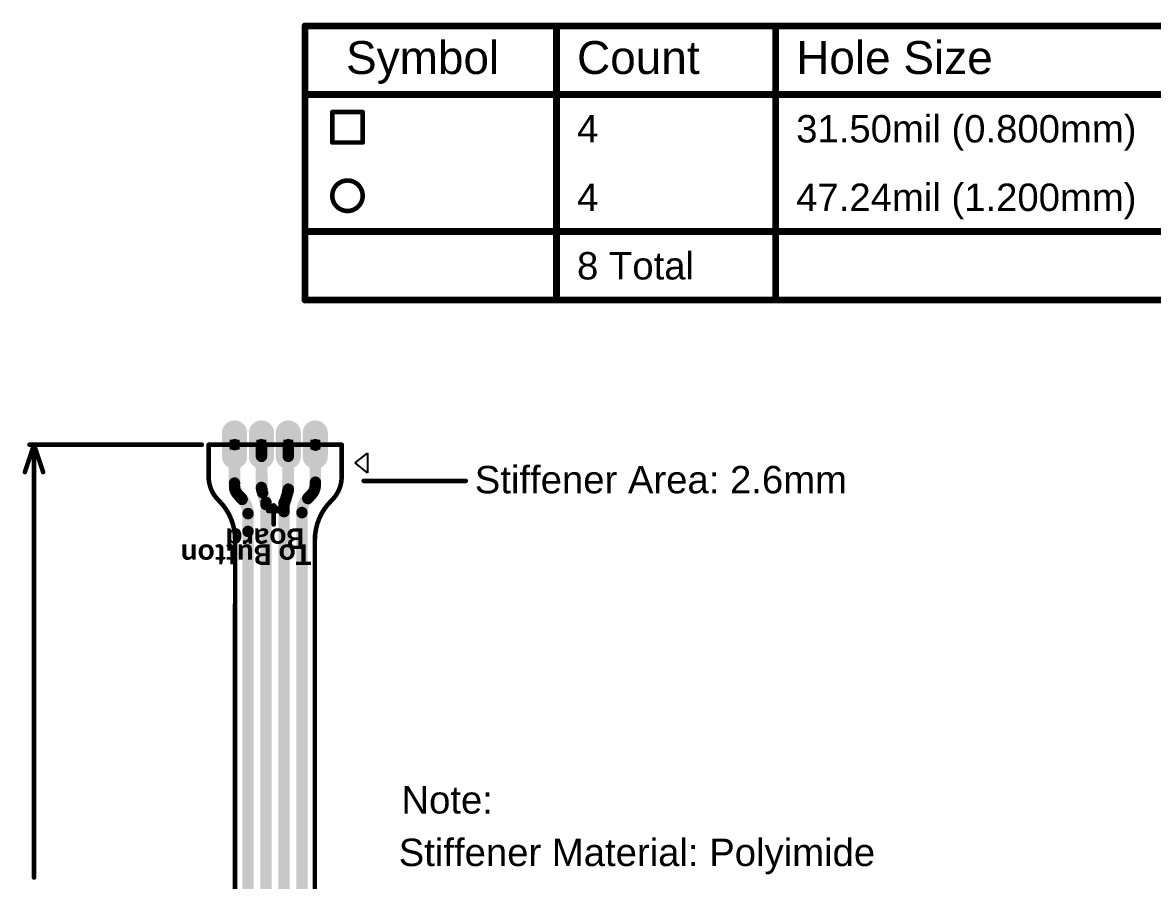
# Model space of a CAD drawing. Header units: inches. Extents: x -10 to 224, y -2 to 82.
# Drawn here: x -9.5 to 53.3, y 33.8 to 81.5 of the extents above; entities that cross this region are included whole.
import ezdxf

# ---------------------------------------------------------------- set-up
doc = ezdxf.new("R2010")
doc.units = ezdxf.units.IN
for name, color, linetype in [('Board Outline', 216, 'Continuous'), ('Bottom Layer', 5, 'Continuous'), ('Bottom Solder', 6, 'Continuous'), ('Dimension', 6, 'Continuous'), ('Drill Drawing', 1, 'Continuous'), ('Fabrication info', 76, 'Continuous'), ('Multi-Layer', 9, 'Continuous'), ('Pad Holes', 156, 'Continuous'), ('Top Layer', 1, 'Continuous'), ('Top Overlay', 2, 'Continuous'), ('Top Solder', 216, 'Continuous')]:
    doc.layers.add(name, color=color, linetype=linetype)
doc.styles.add('Arial', font='', dxfattribs={"height": 0.2})
doc.styles.add('Calibri_Bold', font='', dxfattribs={"height": 0.2})
doc.styles.get('Arial').set_extended_font_data('Arial')
doc.styles.get('Calibri_Bold').set_extended_font_data('Calibri', bold=True)

# ---------------------------------------------------------------- blocks, each defined once
blk = doc.blocks.new('0_5___T____P___1')
at = {"layer": 'Bottom Layer'}
h = blk.add_hatch(color=5, dxfattribs=at)
edge = h.paths.add_edge_path()
edge.add_arc((0, -0.65000124), 0.5999987999999999, 180, 360)
edge.add_line((0.5999987999999999, -0.65000124), (0.5999987999999999, 0.65000124))
edge.add_arc((0, 0.65000124), 0.5999987999999999, 0, 180)
edge.add_line((-0.5999987999999999, 0.6500012400000001), (-0.5999987999999999, -0.6500012399999999))
at = {"layer": 'Bottom Solder'}
h = blk.add_hatch(color=6, dxfattribs=at)
edge = h.paths.add_edge_path()
edge.add_arc((0, -0.65000124), 0.7015988, 180, 360)
edge.add_line((0.7015988, -0.65000124), (0.7015988, 0.65000124))
edge.add_arc((0, 0.65000124), 0.7015988, 0, 180)
edge.add_line((-0.7015988, 0.6500012400000001), (-0.7015988, -0.6500012399999999))
at = {"layer": 'Multi-Layer'}
h = blk.add_hatch(color=9, dxfattribs=at)
edge = h.paths.add_edge_path()
edge.add_arc((0, -0.65000124), 0.5999987999999999, 180, 360)
edge.add_line((0.5999987999999999, -0.65000124), (0.5999987999999999, 0.65000124))
edge.add_arc((0, 0.65000124), 0.5999987999999999, 0, 180)
edge.add_line((-0.5999987999999999, 0.6500012400000001), (-0.5999987999999999, -0.6500012399999999))
at = {"layer": 'Pad Holes'}
h = blk.add_hatch(color=7, dxfattribs=at)
edge = h.paths.add_edge_path()
edge.add_arc((0, 0), 0.3999992, 0, 360)
at = {"layer": 'Top Layer'}
h = blk.add_hatch(color=1, dxfattribs=at)
edge = h.paths.add_edge_path()
edge.add_arc((0, -0.65000124), 0.5999987999999999, 180, 360)
edge.add_line((0.5999987999999999, -0.65000124), (0.5999987999999999, 0.65000124))
edge.add_arc((0, 0.65000124), 0.5999987999999999, 0, 180)
edge.add_line((-0.5999987999999999, 0.6500012400000001), (-0.5999987999999999, -0.6500012399999999))
at = {"layer": 'Top Solder'}
h = blk.add_hatch(color=216, dxfattribs=at)
edge = h.paths.add_edge_path()
edge.add_arc((0, -0.65000124), 0.7015988, 180, 360)
edge.add_line((0.7015988, -0.65000124), (0.7015988, 0.65000124))
edge.add_arc((0, 0.65000124), 0.7015988, 0, 180)
edge.add_line((-0.7015988, 0.6500012400000001), (-0.7015988, -0.6500012399999999))
blk = doc.blocks.new('0_5___T____P___2')
at = {"layer": 'Bottom Layer'}
h = blk.add_hatch(color=5, dxfattribs=at)
edge = h.paths.add_edge_path()
edge.add_arc((0, -0.65000124), 0.5999987999999999, 180, 360)
edge.add_line((0.5999987999999999, -0.65000124), (0.5999987999999999, 0.65000124))
edge.add_arc((0, 0.65000124), 0.5999987999999999, 0, 180)
edge.add_line((-0.5999987999999999, 0.6500012400000001), (-0.5999987999999999, -0.6500012399999999))
at = {"layer": 'Bottom Solder'}
h = blk.add_hatch(color=6, dxfattribs=at)
edge = h.paths.add_edge_path()
edge.add_arc((0, -0.65000124), 0.7015988, 180, 360)
edge.add_line((0.7015988, -0.65000124), (0.7015988, 0.65000124))
edge.add_arc((0, 0.65000124), 0.7015988, 0, 180)
edge.add_line((-0.7015988, 0.6500012400000001), (-0.7015988, -0.6500012399999999))
at = {"layer": 'Multi-Layer'}
h = blk.add_hatch(color=9, dxfattribs=at)
edge = h.paths.add_edge_path()
edge.add_arc((0, -0.65000124), 0.5999987999999999, 180, 360)
edge.add_line((0.5999987999999999, -0.65000124), (0.5999987999999999, 0.65000124))
edge.add_arc((0, 0.65000124), 0.5999987999999999, 0, 180)
edge.add_line((-0.5999987999999999, 0.6500012400000001), (-0.5999987999999999, -0.6500012399999999))
at = {"layer": 'Pad Holes'}
h = blk.add_hatch(color=7, dxfattribs=at)
edge = h.paths.add_edge_path()
edge.add_arc((0, 0), 0.3999992, 0, 360)
at = {"layer": 'Top Layer'}
h = blk.add_hatch(color=1, dxfattribs=at)
edge = h.paths.add_edge_path()
edge.add_arc((0, -0.65000124), 0.5999987999999999, 180, 360)
edge.add_line((0.5999987999999999, -0.65000124), (0.5999987999999999, 0.65000124))
edge.add_arc((0, 0.65000124), 0.5999987999999999, 0, 180)
edge.add_line((-0.5999987999999999, 0.6500012400000001), (-0.5999987999999999, -0.6500012399999999))
at = {"layer": 'Top Solder'}
h = blk.add_hatch(color=216, dxfattribs=at)
edge = h.paths.add_edge_path()
edge.add_arc((0, -0.65000124), 0.7015988, 180, 360)
edge.add_line((0.7015988, -0.65000124), (0.7015988, 0.65000124))
edge.add_arc((0, 0.65000124), 0.7015988, 0, 180)
edge.add_line((-0.7015988, 0.6500012400000001), (-0.7015988, -0.6500012399999999))
blk = doc.blocks.new('0_5___T____P___3')
at = {"layer": 'Bottom Layer'}
h = blk.add_hatch(color=5, dxfattribs=at)
edge = h.paths.add_edge_path()
edge.add_arc((0, -0.65000124), 0.5999987999999999, 180, 360)
edge.add_line((0.5999987999999999, -0.65000124), (0.5999987999999999, 0.65000124))
edge.add_arc((0, 0.65000124), 0.5999987999999999, 0, 180)
edge.add_line((-0.5999987999999999, 0.6500012400000001), (-0.5999987999999999, -0.6500012399999999))
at = {"layer": 'Bottom Solder'}
h = blk.add_hatch(color=6, dxfattribs=at)
edge = h.paths.add_edge_path()
edge.add_arc((0, -0.65000124), 0.7015988, 180, 360)
edge.add_line((0.7015988, -0.65000124), (0.7015988, 0.65000124))
edge.add_arc((0, 0.65000124), 0.7015988, 0, 180)
edge.add_line((-0.7015988, 0.6500012400000001), (-0.7015988, -0.6500012399999999))
at = {"layer": 'Multi-Layer'}
h = blk.add_hatch(color=9, dxfattribs=at)
edge = h.paths.add_edge_path()
edge.add_arc((0, -0.65000124), 0.5999987999999999, 180, 360)
edge.add_line((0.5999987999999999, -0.65000124), (0.5999987999999999, 0.65000124))
edge.add_arc((0, 0.65000124), 0.5999987999999999, 0, 180)
edge.add_line((-0.5999987999999999, 0.6500012400000001), (-0.5999987999999999, -0.6500012399999999))
at = {"layer": 'Pad Holes'}
h = blk.add_hatch(color=7, dxfattribs=at)
edge = h.paths.add_edge_path()
edge.add_arc((0, 0), 0.3999992, 0, 360)
at = {"layer": 'Top Layer'}
h = blk.add_hatch(color=1, dxfattribs=at)
edge = h.paths.add_edge_path()
edge.add_arc((0, -0.65000124), 0.5999987999999999, 180, 360)
edge.add_line((0.5999987999999999, -0.65000124), (0.5999987999999999, 0.65000124))
edge.add_arc((0, 0.65000124), 0.5999987999999999, 0, 180)
edge.add_line((-0.5999987999999999, 0.6500012400000001), (-0.5999987999999999, -0.6500012399999999))
at = {"layer": 'Top Solder'}
h = blk.add_hatch(color=216, dxfattribs=at)
edge = h.paths.add_edge_path()
edge.add_arc((0, -0.65000124), 0.7015988, 180, 360)
edge.add_line((0.7015988, -0.65000124), (0.7015988, 0.65000124))
edge.add_arc((0, 0.65000124), 0.7015988, 0, 180)
edge.add_line((-0.7015988, 0.6500012400000001), (-0.7015988, -0.6500012399999999))
blk = doc.blocks.new('0_5___T____P___4')
at = {"layer": 'Bottom Layer'}
h = blk.add_hatch(color=5, dxfattribs=at)
edge = h.paths.add_edge_path()
edge.add_arc((0, -0.65000124), 0.5999987999999999, 180, 360)
edge.add_line((0.5999987999999999, -0.65000124), (0.5999987999999999, 0.65000124))
edge.add_arc((0, 0.65000124), 0.5999987999999999, 0, 180)
edge.add_line((-0.5999987999999999, 0.6500012400000001), (-0.5999987999999999, -0.6500012399999999))
at = {"layer": 'Bottom Solder'}
h = blk.add_hatch(color=6, dxfattribs=at)
edge = h.paths.add_edge_path()
edge.add_arc((0, -0.65000124), 0.7015988, 180, 360)
edge.add_line((0.7015988, -0.65000124), (0.7015988, 0.65000124))
edge.add_arc((0, 0.65000124), 0.7015988, 0, 180)
edge.add_line((-0.7015988, 0.6500012400000001), (-0.7015988, -0.6500012399999999))
at = {"layer": 'Multi-Layer'}
h = blk.add_hatch(color=9, dxfattribs=at)
edge = h.paths.add_edge_path()
edge.add_arc((0, -0.65000124), 0.5999987999999999, 180, 360)
edge.add_line((0.5999987999999999, -0.65000124), (0.5999987999999999, 0.65000124))
edge.add_arc((0, 0.65000124), 0.5999987999999999, 0, 180)
edge.add_line((-0.5999987999999999, 0.6500012400000001), (-0.5999987999999999, -0.6500012399999999))
at = {"layer": 'Pad Holes'}
h = blk.add_hatch(color=7, dxfattribs=at)
edge = h.paths.add_edge_path()
edge.add_arc((0, 0), 0.3999992, 0, 360)
at = {"layer": 'Top Layer'}
h = blk.add_hatch(color=1, dxfattribs=at)
edge = h.paths.add_edge_path()
edge.add_arc((0, -0.65000124), 0.5999987999999999, 180, 360)
edge.add_line((0.5999987999999999, -0.65000124), (0.5999987999999999, 0.65000124))
edge.add_arc((0, 0.65000124), 0.5999987999999999, 0, 180)
edge.add_line((-0.5999987999999999, 0.6500012400000001), (-0.5999987999999999, -0.6500012399999999))
at = {"layer": 'Top Solder'}
h = blk.add_hatch(color=216, dxfattribs=at)
edge = h.paths.add_edge_path()
edge.add_arc((0, -0.65000124), 0.7015988, 180, 360)
edge.add_line((0.7015988, -0.65000124), (0.7015988, 0.65000124))
edge.add_arc((0, 0.65000124), 0.7015988, 0, 180)
edge.add_line((-0.7015988, 0.6500012400000001), (-0.7015988, -0.6500012399999999))

msp = doc.modelspace()

# ---------------------------------------------------------------- linework, layer by layer
at = {"layer": 'Board Outline'}
for points in [[(0.81378298, 56.26717473999999, 0.254, 0.254, 0), (0.81378298, 58.04517474, 0.254, 0.254, 0)], [(0.81378298, 58.04517474, 0.254, 0.254, 0), (8.21378596, 58.04517474, 0.254, 0.254, 0)], [(8.21378596, 56.26717473999999, 0.254, 0.254, 0), (8.21378596, 58.04517474, 0.254, 0.254, 0)], [(1.35259826, 54.96635946, 0.254, 0.254, -0.198912367379658), (0.81378298, 56.26717473999999, 0.254, 0.254, 0)], [(8.21378596, 56.26717473999999, 0.254, 0.254, -0.198912367379658), (7.674970679999999, 54.96635946, 0.254, 0.254, 0)], [(1.35259826, 54.96635946, 0.254, 0.254, 0), (1.38908028, 54.92987744, 0.254, 0.254, 0)], [(1.38908028, 54.92987744, 0.254, 0.254, -0.198912367379658), (2.2871049, 52.76185281999999, 0.254, 0.254, 0)], [(6.72162994, 52.74301872, 0.254, 0.254, -0.198912367379658), (7.619654559999999, 54.91104333999999, 0.254, 0.254, 0)], [(7.619654559999999, 54.91104333999999, 0.254, 0.254, 0), (7.674970679999999, 54.96635946, 0.254, 0.254, 0)], [(2.2871049, 51.87510834, 0.254, 0.254, 0), (2.2871049, 52.76185281999999, 0.254, 0.254, 0)], [(6.72162994, 52.01195846, 0.254, 0.254, 0), (6.72162994, 52.74301872, 0.254, 0.254, 0)], [(6.72162232, 6.1700664, 0.254, 0.254, 0), (6.72163248, 52.0431776, 0.254, 0.254, 0)], [(2.27333048, 6.1700664, 0.254, 0.254, 0), (2.28741224, 51.87510834, 0.254, 0.254, 0)], [(6.721619779999999, 52.01195084, 0.254, 0.254, -1.496605762665489), (6.72164264, 52.01189496, 0.254, 0.254, 0)]]:
    msp.add_lwpolyline(points, format="xyseb", dxfattribs=at)
for points in [[(0.7502829799999999, 58.04517474, 0.127, 0.127, 1), (0.8772829799999999, 58.04517474, 0.127, 0.127, 1)], [(0.7502829799999999, 58.04517474, 0.127, 0.127, 1), (0.8772829799999999, 58.04517474, 0.127, 0.127, 1)], [(8.15028596, 58.04517474, 0.127, 0.127, 1), (8.277285959999999, 58.04517474, 0.127, 0.127, 1)], [(8.15028596, 58.04517474, 0.127, 0.127, 1), (8.277285959999999, 58.04517474, 0.127, 0.127, 1)], [(0.7502829799999999, 56.26717473999999, 0.127, 0.127, 1), (0.8772829799999999, 56.26717473999999, 0.127, 0.127, 1)], [(0.7502829799999999, 56.26717473999999, 0.127, 0.127, 1), (0.8772829799999999, 56.26717473999999, 0.127, 0.127, 1)], [(8.15028596, 56.26717473999999, 0.127, 0.127, 1), (8.277285959999999, 56.26717473999999, 0.127, 0.127, 1)], [(8.15028596, 56.26717473999999, 0.127, 0.127, 1), (8.277285959999999, 56.26717473999999, 0.127, 0.127, 1)], [(1.28909826, 54.96635946, 0.127, 0.127, 1), (1.41609826, 54.96635946, 0.127, 0.127, 1)], [(1.28909826, 54.96635946, 0.127, 0.127, 1), (1.41609826, 54.96635946, 0.127, 0.127, 1)], [(1.32558028, 54.92987744, 0.127, 0.127, 1), (1.45258028, 54.92987744, 0.127, 0.127, 1)], [(1.32558028, 54.92987744, 0.127, 0.127, 1), (1.45258028, 54.92987744, 0.127, 0.127, 1)], [(7.55615456, 54.91104333999999, 0.127, 0.127, 1), (7.683154559999999, 54.91104333999999, 0.127, 0.127, 1)], [(7.55615456, 54.91104333999999, 0.127, 0.127, 1), (7.683154559999999, 54.91104333999999, 0.127, 0.127, 1)], [(7.611470679999999, 54.96635946, 0.127, 0.127, 1), (7.73847068, 54.96635946, 0.127, 0.127, 1)], [(7.611470679999999, 54.96635946, 0.127, 0.127, 1), (7.73847068, 54.96635946, 0.127, 0.127, 1)], [(2.2236049, 52.76185281999999, 0.127, 0.127, 1), (2.3506049, 52.76185281999999, 0.127, 0.127, 1)], [(2.2236049, 52.76185281999999, 0.127, 0.127, 1), (2.3506049, 52.76185281999999, 0.127, 0.127, 1)], [(6.658129939999999, 52.74301872, 0.127, 0.127, 1), (6.78512994, 52.74301872, 0.127, 0.127, 1)], [(6.658129939999999, 52.74301872, 0.127, 0.127, 1), (6.78512994, 52.74301872, 0.127, 0.127, 1)], [(6.65813248, 52.0431776, 0.127, 0.127, 1), (6.78513248, 52.0431776, 0.127, 0.127, 1)], [(2.2236049, 51.87510834, 0.127, 0.127, 1), (2.3506049, 51.87510834, 0.127, 0.127, 1)], [(2.22391224, 51.87510834, 0.127, 0.127, 1), (2.35091224, 51.87510834, 0.127, 0.127, 1)], [(6.65811978, 52.01195084, 0.127, 0.127, 1), (6.78511978, 52.01195084, 0.127, 0.127, 1)], [(6.658129939999999, 52.01195846, 0.127, 0.127, 1), (6.78512994, 52.01195846, 0.127, 0.127, 1)], [(6.65814264, 52.01189496, 0.127, 0.127, 1), (6.78514264, 52.01189496, 0.127, 0.127, 1)]]:
    msp.add_lwpolyline(points, format="xyseb", close=True, dxfattribs=at)
at = {"layer": 'Bottom Layer'}
for points in [[(2.2542754, 55.73674908, 0.635, 0.635, 0), (2.2542754, 58.04518743999999, 0.635, 0.635, 0)], [(3.752596, 57.3951862, 0.635, 0.635, 0), (3.752596, 58.04518743999999, 0.635, 0.635, 0)], [(5.24568166, 57.3951862, 0.635, 0.635, 0), (5.24568166, 58.04518743999999, 0.635, 0.635, 0)], [(6.74400226, 55.79129558, 0.635, 0.635, 0), (6.74400226, 58.04518743999999, 0.635, 0.635, 0)], [(3.752596, 57.3951862, 0.635, 0.635, 0), (3.78686568, 55.54138497999999, 0.635, 0.635, 0)], [(5.20702286, 55.43900519999999, 0.635, 0.635, 0), (5.24568166, 57.3951862, 0.635, 0.635, 0)], [(2.44922802, 55.26609216, 0.635, 0.635, -0.198912367379658), (2.2542754, 55.73674908, 0.635, 0.635, 0)], [(6.74400226, 55.79129558, 0.635, 0.635, -0.198912367379658), (6.526456339999999, 55.26609216, 0.635, 0.635, 0)], [(2.44922802, 55.26609216, 0.635, 0.635, 0), (2.6519886, 55.06333157999999, 0.635, 0.635, 0)], [(2.6519886, 55.06333157999999, 0.635, 0.635, -0.1988738877552002), (3.00471332, 54.21160099999999, 0.635, 0.635, 0)], [(3.81155956, 55.37738988, 0.635, 0.635, -0.0655726831649171), (3.78686822, 55.54138497999999, 0.635, 0.635, 0)], [(3.81155956, 55.37738988, 0.635, 0.635, 0), (3.81196596, 55.37599288, 0.635, 0.635, 0)], [(3.81196596, 55.37599288, 0.635, 0.635, 0), (4.00472148, 54.71243565999999, 0.635, 0.635, 0)], [(5.00472964, 54.6939216, 0.635, 0.635, 0), (5.17946132, 55.26609216, 0.635, 0.635, 0)], [(5.20702286, 55.43900519999999, 0.635, 0.635, -0.06926527768731092), (5.17946132, 55.26609216, 0.635, 0.635, 0)], [(6.0047124, 54.27394276, 0.635, 0.635, -0.1988379738528014), (6.3371095, 55.07674532, 0.635, 0.635, 0)], [(6.3371095, 55.07674532, 0.635, 0.635, 0), (6.337338099999999, 55.07697392, 0.635, 0.635, 0)], [(6.3371095, 55.07674532, 0.635, 0.635, -7.112184722869829e-05), (6.337338099999999, 55.07697392, 0.635, 0.635, 0)], [(6.337338099999999, 55.07697392, 0.635, 0.635, 0), (6.526456339999999, 55.26609216, 0.635, 0.635, 0)], [(4.00471894, 54.71243565999999, 0.635, 0.635, 0), (4.00472148, 3.14058808, 0.635, 0.635, 0)], [(5.00472964, 54.32133661999999, 0.635, 0.635, 0), (5.00472964, 54.6939216, 0.635, 0.635, 0)], [(3.00471078, 54.21160099999999, 0.635, 0.635, 0), (3.00471332, 4.414502219999999, 0.635, 0.635, 0)], [(5.00471694, 54.32132645999999, 0.635, 0.635, 0), (5.004719479999999, 4.865458899999999, 0.635, 0.635, 0)], [(5.004719479999999, 54.32132645999999, 0.635, 0.635, 0), (5.00472964, 54.32133661999999, 0.635, 0.635, 0)], [(6.004709859999999, 54.27394276, 0.635, 0.635, 0), (6.0047124, 4.44539116, 0.635, 0.635, 0)]]:
    msp.add_lwpolyline(points, format="xyseb", dxfattribs=at)
for points in [[(2.0955254, 58.04518743999999, 0.3175, 0.3175, 1), (2.4130254, 58.04518743999999, 0.3175, 0.3175, 1)], [(3.593846, 58.04518743999999, 0.3175, 0.3175, 1), (3.911346, 58.04518743999999, 0.3175, 0.3175, 1)], [(5.086931659999999, 58.04518743999999, 0.3175, 0.3175, 1), (5.404431659999999, 58.04518743999999, 0.3175, 0.3175, 1)], [(6.585252259999999, 58.04518743999999, 0.3175, 0.3175, 1), (6.90275226, 58.04518743999999, 0.3175, 0.3175, 1)], [(3.593846, 57.3951862, 0.3175, 0.3175, 1), (3.911346, 57.3951862, 0.3175, 0.3175, 1)], [(3.593846, 57.3951862, 0.3175, 0.3175, 1), (3.911346, 57.3951862, 0.3175, 0.3175, 1)], [(5.086931659999999, 57.3951862, 0.3175, 0.3175, 1), (5.404431659999999, 57.3951862, 0.3175, 0.3175, 1)], [(5.086931659999999, 57.3951862, 0.3175, 0.3175, 1), (5.404431659999999, 57.3951862, 0.3175, 0.3175, 1)], [(2.0955254, 55.73674908, 0.3175, 0.3175, 1), (2.4130254, 55.73674908, 0.3175, 0.3175, 1)], [(2.0955254, 55.73674908, 0.3175, 0.3175, 1), (2.4130254, 55.73674908, 0.3175, 0.3175, 1)], [(6.585252259999999, 55.79129558, 0.3175, 0.3175, 1), (6.90275226, 55.79129558, 0.3175, 0.3175, 1)], [(6.585252259999999, 55.79129558, 0.3175, 0.3175, 1), (6.90275226, 55.79129558, 0.3175, 0.3175, 1)], [(2.29047802, 55.26609216, 0.3175, 0.3175, 1), (2.60797802, 55.26609216, 0.3175, 0.3175, 1)], [(2.29047802, 55.26609216, 0.3175, 0.3175, 1), (2.60797802, 55.26609216, 0.3175, 0.3175, 1)], [(2.4932386, 55.06333157999999, 0.3175, 0.3175, 1), (2.8107386, 55.06333157999999, 0.3175, 0.3175, 1)], [(2.4932386, 55.06333157999999, 0.3175, 0.3175, 1), (2.8107386, 55.06333157999999, 0.3175, 0.3175, 1)], [(3.62811568, 55.54138497999999, 0.3175, 0.3175, 1), (3.94561568, 55.54138497999999, 0.3175, 0.3175, 1)], [(3.62811822, 55.54138497999999, 0.3175, 0.3175, 1), (3.94561822, 55.54138497999999, 0.3175, 0.3175, 1)], [(3.65280956, 55.37738988, 0.3175, 0.3175, 1), (3.97030956, 55.37738988, 0.3175, 0.3175, 1)], [(3.65280956, 55.37738988, 0.3175, 0.3175, 1), (3.97030956, 55.37738988, 0.3175, 0.3175, 1)], [(3.65321596, 55.37599288, 0.3175, 0.3175, 1), (3.97071596, 55.37599288, 0.3175, 0.3175, 1)], [(3.65321596, 55.37599288, 0.3175, 0.3175, 1), (3.97071596, 55.37599288, 0.3175, 0.3175, 1)], [(5.02071132, 55.26609216, 0.3175, 0.3175, 1), (5.33821132, 55.26609216, 0.3175, 0.3175, 1)], [(5.02071132, 55.26609216, 0.3175, 0.3175, 1), (5.33821132, 55.26609216, 0.3175, 0.3175, 1)], [(5.04827286, 55.43900519999999, 0.3175, 0.3175, 1), (5.36577286, 55.43900519999999, 0.3175, 0.3175, 1)], [(5.04827286, 55.43900519999999, 0.3175, 0.3175, 1), (5.36577286, 55.43900519999999, 0.3175, 0.3175, 1)], [(6.1783595, 55.07674532, 0.3175, 0.3175, 1), (6.495859499999999, 55.07674532, 0.3175, 0.3175, 1)], [(6.1783595, 55.07674532, 0.3175, 0.3175, 1), (6.495859499999999, 55.07674532, 0.3175, 0.3175, 1)], [(6.1783595, 55.07674532, 0.3175, 0.3175, 1), (6.495859499999999, 55.07674532, 0.3175, 0.3175, 1)], [(6.1785881, 55.07697392, 0.3175, 0.3175, 1), (6.496088100000001, 55.07697392, 0.3175, 0.3175, 1)], [(6.1785881, 55.07697392, 0.3175, 0.3175, 1), (6.496088100000001, 55.07697392, 0.3175, 0.3175, 1)], [(6.1785881, 55.07697392, 0.3175, 0.3175, 1), (6.496088100000001, 55.07697392, 0.3175, 0.3175, 1)], [(6.36770634, 55.26609216, 0.3175, 0.3175, 1), (6.68520634, 55.26609216, 0.3175, 0.3175, 1)], [(6.36770634, 55.26609216, 0.3175, 0.3175, 1), (6.68520634, 55.26609216, 0.3175, 0.3175, 1)], [(3.84596894, 54.71243565999999, 0.3175, 0.3175, 1), (4.16346894, 54.71243565999999, 0.3175, 0.3175, 1)], [(3.84597148, 54.71243565999999, 0.3175, 0.3175, 1), (4.16347148, 54.71243565999999, 0.3175, 0.3175, 1)], [(4.845979639999999, 54.6939216, 0.3175, 0.3175, 1), (5.16347964, 54.6939216, 0.3175, 0.3175, 1)], [(4.845979639999999, 54.6939216, 0.3175, 0.3175, 1), (5.16347964, 54.6939216, 0.3175, 0.3175, 1)], [(2.84596078, 54.21160099999999, 0.3175, 0.3175, 1), (3.16346078, 54.21160099999999, 0.3175, 0.3175, 1)], [(2.84596332, 54.21160099999999, 0.3175, 0.3175, 1), (3.16346332, 54.21160099999999, 0.3175, 0.3175, 1)], [(4.845966939999999, 54.32132645999999, 0.3175, 0.3175, 1), (5.163466939999999, 54.32132645999999, 0.3175, 0.3175, 1)], [(4.845969479999999, 54.32132645999999, 0.3175, 0.3175, 1), (5.16346948, 54.32132645999999, 0.3175, 0.3175, 1)], [(4.845979639999999, 54.32133661999999, 0.3175, 0.3175, 1), (5.16347964, 54.32133661999999, 0.3175, 0.3175, 1)], [(4.845979639999999, 54.32133661999999, 0.3175, 0.3175, 1), (5.16347964, 54.32133661999999, 0.3175, 0.3175, 1)], [(5.84595986, 54.27394276, 0.3175, 0.3175, 1), (6.16345986, 54.27394276, 0.3175, 0.3175, 1)], [(5.845962399999999, 54.27394276, 0.3175, 0.3175, 1), (6.1634624, 54.27394276, 0.3175, 0.3175, 1)]]:
    msp.add_lwpolyline(points, format="xyseb", close=True, dxfattribs=at)
at = {"layer": 'Dimension'}
for points in [[(-9.40799998, 56.52117474, 0.254, 0.254, 0), (-8.899999979999999, 58.04517474, 0.254, 0.254, 0)], [(-9.153999979999998, 58.04517474, 0.254, 0.254, 0), (0.43278298, 58.04517474, 0.254, 0.254, 0)], [(-8.899999979999999, 33.9739859, 0.254, 0.254, 0), (-8.899999979999999, 58.04517474, 0.254, 0.254, 0)], [(-8.899999979999999, 58.04517474, 0.254, 0.254, 0), (-8.39199998, 56.52117474, 0.254, 0.254, 0)]]:
    msp.add_lwpolyline(points, format="xyseb", dxfattribs=at)
for points in [[(-9.21749998, 58.04517474, 0.127, 0.127, 1), (-9.090499979999999, 58.04517474, 0.127, 0.127, 1)], [(-8.963499979999998, 58.04517474, 0.127, 0.127, 1), (-8.83649998, 58.04517474, 0.127, 0.127, 1)], [(-8.963499979999998, 58.04517474, 0.127, 0.127, 1), (-8.83649998, 58.04517474, 0.127, 0.127, 1)], [(-8.963499979999998, 58.04517474, 0.127, 0.127, 1), (-8.83649998, 58.04517474, 0.127, 0.127, 1)], [(0.36928298, 58.04517474, 0.127, 0.127, 1), (0.4962829799999999, 58.04517474, 0.127, 0.127, 1)], [(-9.471499979999999, 56.52117474, 0.127, 0.127, 1), (-9.344499979999998, 56.52117474, 0.127, 0.127, 1)], [(-8.455499979999999, 56.52117474, 0.127, 0.127, 1), (-8.32849998, 56.52117474, 0.127, 0.127, 1)], [(-8.963499979999998, 33.9739859, 0.127, 0.127, 1), (-8.83649998, 33.9739859, 0.127, 0.127, 1)]]:
    msp.add_lwpolyline(points, format="xyseb", close=True, dxfattribs=at)
at = {"layer": 'Drill Drawing'}
for points in [[(6.17162088, 81.3321589, 0.3809999999999999, 0.3809999999999999, 0), (223.78957274, 81.3321589, 0.3809999999999999, 0.3809999999999999, 0)], [(6.17162088, 66.09215889999999, 0.3809999999999999, 0.3809999999999999, 0), (6.17162088, 81.3321589, 0.3809999999999999, 0.3809999999999999, 0)], [(20.16386366, 66.09215889999999, 0.3809999999999999, 0.3809999999999999, 0), (20.16386366, 81.3321589, 0.3809999999999999, 0.3809999999999999, 0)], [(32.35282328, 66.09215889999999, 0.3809999999999999, 0.3809999999999999, 0), (32.35282328, 81.3321589, 0.3809999999999999, 0.3809999999999999, 0)], [(6.17162088, 77.5221589, 0.3809999999999999, 0.3809999999999999, 0), (223.78957274, 77.5221589, 0.3809999999999999, 0.3809999999999999, 0)], [(7.69033006, 76.54849054, 0.254, 0.254, 0), (9.3836617, 76.54849054, 0.254, 0.254, 0)], [(7.69033006, 74.85515889999999, 0.254, 0.254, 0), (7.69033006, 76.54849054, 0.254, 0.254, 0)], [(9.3836617, 74.85515889999999, 0.254, 0.254, 0), (9.3836617, 76.54849054, 0.254, 0.254, 0)], [(7.69033006, 74.85515889999999, 0.254, 0.254, 0), (9.3836617, 74.85515889999999, 0.254, 0.254, 0)], [(6.17162088, 69.9021589, 0.3809999999999999, 0.3809999999999999, 0), (223.78957274, 69.9021589, 0.3809999999999999, 0.3809999999999999, 0)], [(6.17162088, 66.09215889999999, 0.3809999999999999, 0.3809999999999999, 0), (223.78957274, 66.09215889999999, 0.3809999999999999, 0.3809999999999999, 0)], [(2.0002754, 58.29918744, 0.0508, 0.0508, 0), (2.5082754, 58.29918744, 0.0508, 0.0508, 0)], [(2.0002754, 57.79118743999999, 0.0508, 0.0508, 0), (2.0002754, 58.29918744, 0.0508, 0.0508, 0)], [(2.5082754, 57.79118743999999, 0.0508, 0.0508, 0), (2.5082754, 58.29918744, 0.0508, 0.0508, 0)], [(3.498596, 58.29918744, 0.0508, 0.0508, 0), (4.006595999999999, 58.29918744, 0.0508, 0.0508, 0)], [(3.498596, 57.79118743999999, 0.0508, 0.0508, 0), (3.498596, 58.29918744, 0.0508, 0.0508, 0)], [(4.006595999999999, 57.79118743999999, 0.0508, 0.0508, 0), (4.006595999999999, 58.29918744, 0.0508, 0.0508, 0)], [(4.991681659999999, 58.29918744, 0.0508, 0.0508, 0), (5.499681659999999, 58.29918744, 0.0508, 0.0508, 0)], [(4.991681659999999, 57.79118743999999, 0.0508, 0.0508, 0), (4.991681659999999, 58.29918744, 0.0508, 0.0508, 0)], [(5.499681659999999, 57.79118743999999, 0.0508, 0.0508, 0), (5.499681659999999, 58.29918744, 0.0508, 0.0508, 0)], [(6.49000226, 58.29918744, 0.0508, 0.0508, 0), (6.998002259999999, 58.29918744, 0.0508, 0.0508, 0)], [(6.49000226, 57.79118743999999, 0.0508, 0.0508, 0), (6.49000226, 58.29918744, 0.0508, 0.0508, 0)], [(6.998002259999999, 57.79118743999999, 0.0508, 0.0508, 0), (6.998002259999999, 58.29918744, 0.0508, 0.0508, 0)], [(2.0002754, 57.79118743999999, 0.0508, 0.0508, 0), (2.5082754, 57.79118743999999, 0.0508, 0.0508, 0)], [(3.498596, 57.79118743999999, 0.0508, 0.0508, 0), (4.006595999999999, 57.79118743999999, 0.0508, 0.0508, 0)], [(4.991681659999999, 57.79118743999999, 0.0508, 0.0508, 0), (5.499681659999999, 57.79118743999999, 0.0508, 0.0508, 0)], [(6.49000226, 57.79118743999999, 0.0508, 0.0508, 0), (6.998002259999999, 57.79118743999999, 0.0508, 0.0508, 0)]]:
    msp.add_lwpolyline(points, format="xyseb", dxfattribs=at)
for points in [[(6.07637088, 81.3321589, 0.1905, 0.1905, 1), (6.26687088, 81.3321589, 0.1905, 0.1905, 1)], [(6.07637088, 81.3321589, 0.1905, 0.1905, 1), (6.26687088, 81.3321589, 0.1905, 0.1905, 1)], [(20.06861366, 81.3321589, 0.1905, 0.1905, 1), (20.25911366, 81.3321589, 0.1905, 0.1905, 1)], [(32.25757328, 81.3321589, 0.1905, 0.1905, 1), (32.44807328, 81.3321589, 0.1905, 0.1905, 1)], [(6.07637088, 77.5221589, 0.1905, 0.1905, 1), (6.26687088, 77.5221589, 0.1905, 0.1905, 1)], [(7.62683006, 76.54849054, 0.127, 0.127, 1), (7.753830059999999, 76.54849054, 0.127, 0.127, 1)], [(7.62683006, 76.54849054, 0.127, 0.127, 1), (7.753830059999999, 76.54849054, 0.127, 0.127, 1)], [(9.3201617, 76.54849054, 0.127, 0.127, 1), (9.447161699999999, 76.54849054, 0.127, 0.127, 1)], [(9.3201617, 76.54849054, 0.127, 0.127, 1), (9.447161699999999, 76.54849054, 0.127, 0.127, 1)], [(7.62683006, 74.85515889999999, 0.127, 0.127, 1), (7.753830059999999, 74.85515889999999, 0.127, 0.127, 1)], [(7.62683006, 74.85515889999999, 0.127, 0.127, 1), (7.753830059999999, 74.85515889999999, 0.127, 0.127, 1)], [(9.3201617, 74.85515889999999, 0.127, 0.127, 1), (9.447161699999999, 74.85515889999999, 0.127, 0.127, 1)], [(9.3201617, 74.85515889999999, 0.127, 0.127, 1), (9.447161699999999, 74.85515889999999, 0.127, 0.127, 1)], [(9.3836617, 71.89182471999999, 0.254, 0.254, 1), (7.69033006, 71.89182471999999, 0.254, 0.254, 1)], [(7.62683006, 71.89182471999999, 0.127, 0.127, 1), (7.753830059999999, 71.89182471999999, 0.127, 0.127, 1)], [(9.3201617, 71.89182471999999, 0.127, 0.127, 1), (9.447161699999999, 71.89182471999999, 0.127, 0.127, 1)], [(6.07637088, 69.9021589, 0.1905, 0.1905, 1), (6.26687088, 69.9021589, 0.1905, 0.1905, 1)], [(6.07637088, 66.09215889999999, 0.1905, 0.1905, 1), (6.26687088, 66.09215889999999, 0.1905, 0.1905, 1)], [(6.07637088, 66.09215889999999, 0.1905, 0.1905, 1), (6.26687088, 66.09215889999999, 0.1905, 0.1905, 1)], [(20.06861366, 66.09215889999999, 0.1905, 0.1905, 1), (20.25911366, 66.09215889999999, 0.1905, 0.1905, 1)], [(32.25757328, 66.09215889999999, 0.1905, 0.1905, 1), (32.44807328, 66.09215889999999, 0.1905, 0.1905, 1)], [(1.9875754, 58.29918744, 0.0254, 0.0254, 1), (2.0129754, 58.29918744, 0.0254, 0.0254, 1)], [(1.9875754, 58.29918744, 0.0254, 0.0254, 1), (2.0129754, 58.29918744, 0.0254, 0.0254, 1)], [(2.4955754, 58.29918744, 0.0254, 0.0254, 1), (2.5209754, 58.29918744, 0.0254, 0.0254, 1)], [(2.4955754, 58.29918744, 0.0254, 0.0254, 1), (2.5209754, 58.29918744, 0.0254, 0.0254, 1)], [(3.485896, 58.29918744, 0.0254, 0.0254, 1), (3.511296, 58.29918744, 0.0254, 0.0254, 1)], [(3.485896, 58.29918744, 0.0254, 0.0254, 1), (3.511296, 58.29918744, 0.0254, 0.0254, 1)], [(3.993895999999999, 58.29918744, 0.0254, 0.0254, 1), (4.019296, 58.29918744, 0.0254, 0.0254, 1)], [(3.993895999999999, 58.29918744, 0.0254, 0.0254, 1), (4.019296, 58.29918744, 0.0254, 0.0254, 1)], [(4.97898166, 58.29918744, 0.0254, 0.0254, 1), (5.00438166, 58.29918744, 0.0254, 0.0254, 1)], [(4.97898166, 58.29918744, 0.0254, 0.0254, 1), (5.00438166, 58.29918744, 0.0254, 0.0254, 1)], [(5.48698166, 58.29918744, 0.0254, 0.0254, 1), (5.512381659999999, 58.29918744, 0.0254, 0.0254, 1)], [(5.48698166, 58.29918744, 0.0254, 0.0254, 1), (5.512381659999999, 58.29918744, 0.0254, 0.0254, 1)], [(6.47730226, 58.29918744, 0.0254, 0.0254, 1), (6.50270226, 58.29918744, 0.0254, 0.0254, 1)], [(6.47730226, 58.29918744, 0.0254, 0.0254, 1), (6.50270226, 58.29918744, 0.0254, 0.0254, 1)], [(6.985302259999999, 58.29918744, 0.0254, 0.0254, 1), (7.010702259999999, 58.29918744, 0.0254, 0.0254, 1)], [(6.985302259999999, 58.29918744, 0.0254, 0.0254, 1), (7.010702259999999, 58.29918744, 0.0254, 0.0254, 1)], [(1.9875754, 57.79118743999999, 0.0254, 0.0254, 1), (2.0129754, 57.79118743999999, 0.0254, 0.0254, 1)], [(1.9875754, 57.79118743999999, 0.0254, 0.0254, 1), (2.0129754, 57.79118743999999, 0.0254, 0.0254, 1)], [(2.4955754, 57.79118743999999, 0.0254, 0.0254, 1), (2.5209754, 57.79118743999999, 0.0254, 0.0254, 1)], [(2.4955754, 57.79118743999999, 0.0254, 0.0254, 1), (2.5209754, 57.79118743999999, 0.0254, 0.0254, 1)], [(3.485896, 57.79118743999999, 0.0254, 0.0254, 1), (3.511296, 57.79118743999999, 0.0254, 0.0254, 1)], [(3.485896, 57.79118743999999, 0.0254, 0.0254, 1), (3.511296, 57.79118743999999, 0.0254, 0.0254, 1)], [(3.993895999999999, 57.79118743999999, 0.0254, 0.0254, 1), (4.019296, 57.79118743999999, 0.0254, 0.0254, 1)], [(3.993895999999999, 57.79118743999999, 0.0254, 0.0254, 1), (4.019296, 57.79118743999999, 0.0254, 0.0254, 1)], [(4.97898166, 57.79118743999999, 0.0254, 0.0254, 1), (5.00438166, 57.79118743999999, 0.0254, 0.0254, 1)], [(4.97898166, 57.79118743999999, 0.0254, 0.0254, 1), (5.00438166, 57.79118743999999, 0.0254, 0.0254, 1)], [(5.48698166, 57.79118743999999, 0.0254, 0.0254, 1), (5.512381659999999, 57.79118743999999, 0.0254, 0.0254, 1)], [(5.48698166, 57.79118743999999, 0.0254, 0.0254, 1), (5.512381659999999, 57.79118743999999, 0.0254, 0.0254, 1)], [(6.47730226, 57.79118743999999, 0.0254, 0.0254, 1), (6.50270226, 57.79118743999999, 0.0254, 0.0254, 1)], [(6.47730226, 57.79118743999999, 0.0254, 0.0254, 1), (6.50270226, 57.79118743999999, 0.0254, 0.0254, 1)], [(6.985302259999999, 57.79118743999999, 0.0254, 0.0254, 1), (7.010702259999999, 57.79118743999999, 0.0254, 0.0254, 1)], [(6.985302259999999, 57.79118743999999, 0.0254, 0.0254, 1), (7.010702259999999, 57.79118743999999, 0.0254, 0.0254, 1)]]:
    msp.add_lwpolyline(points, format="xyseb", close=True, dxfattribs=at)
at = {"layer": 'Fabrication info'}
for p, q in [((8.957513200000001, 57.04465096), (9.64331066, 57.57804841999999)), ((9.64331066, 57.57804841999999), (9.6433132, 56.63824842)), ((9.6433132, 56.48584842), (8.957513200000001, 57.04465096)), ((9.6433132, 56.63824842), (9.6433132, 56.48584842))]:
    msp.add_line(p, q, dxfattribs=at)
msp.add_lwpolyline([(9.440113199999999, 56.03194787999999, 0.254, 0.254, 0), (15.1170132, 56.03194787999999, 0.254, 0.254, 0)], format="xyseb", dxfattribs=at)
for points in [[(9.3766132, 56.03194787999999, 0.127, 0.127, 1), (9.503613199999998, 56.03194787999999, 0.127, 0.127, 1)], [(15.0535132, 56.03194787999999, 0.127, 0.127, 1), (15.1805132, 56.03194787999999, 0.127, 0.127, 1)]]:
    msp.add_lwpolyline(points, format="xyseb", close=True, dxfattribs=at)
at = {"layer": 'Top Layer'}
for points in [[(2.2542754, 55.91250946, 0.635, 0.635, 0), (2.2542754, 58.04518743999999, 0.635, 0.635, 0)], [(3.752596, 55.66757472, 0.635, 0.635, 0), (3.752596, 58.04518743999999, 0.635, 0.635, 0)], [(5.24568166, 57.3951862, 0.635, 0.635, 0), (5.24568166, 58.04518743999999, 0.635, 0.635, 0)], [(6.74400226, 58.04518743999999, 0.635, 0.635, -0.198912367379658), (6.75516048, 58.0182482, 0.635, 0.635, 0)], [(6.75516048, 55.96069833999999, 0.635, 0.635, 0), (6.75516048, 58.0182482, 0.635, 0.635, 0)], [(5.24567404, 55.57378521999999, 0.635, 0.635, 0), (5.24568166, 57.3951862, 0.635, 0.635, 0)], [(2.59671566, 55.08578517999999, 0.635, 0.635, -0.198912367379658), (2.2542754, 55.91250946, 0.635, 0.635, 0)], [(3.78783596, 55.45897468, 0.635, 0.635, -0.08387456488084205), (3.752596, 55.66757472, 0.635, 0.635, 0)], [(6.75516048, 55.96069833999999, 0.635, 0.635, -0.198912367379658), (6.41272022, 55.13397406, 0.635, 0.635, 0)], [(2.59671566, 55.08578517999999, 0.635, 0.635, 0), (2.67853922, 55.00396162000001, 0.635, 0.635, 0)], [(2.67853922, 55.00396162000001, 0.635, 0.635, -0.198912367379658), (3.00472348, 54.21648287999999, 0.635, 0.635, 0)], [(3.78783596, 55.45897468, 0.635, 0.635, 0), (3.788156, 55.45806028, 0.635, 0.635, 0)], [(3.788156, 55.45806028, 0.635, 0.635, 0), (4.00471386, 54.8384984, 0.635, 0.635, 0)], [(5.00470678, 54.81439888, 0.635, 0.635, 0), (5.20547346, 55.351426, 0.635, 0.635, 0)], [(5.20547346, 55.351426, 0.635, 0.635, 0), (5.20601956, 55.35289666, 0.635, 0.635, 0)], [(5.24567658, 55.57378521999999, 0.635, 0.635, -0.08905402425951851), (5.20601956, 55.35289666, 0.635, 0.635, 0)], [(6.0047124, 54.26467176, 0.635, 0.635, -0.198912367379658), (6.33089666, 55.0521505, 0.635, 0.635, 0)], [(4.004706239999999, 54.8384984, 0.635, 0.635, 0), (4.00472148, 3.14058808, 0.635, 0.635, 0)], [(5.004699159999999, 54.81439888, 0.635, 0.635, 0), (5.004714399999999, 3.33496666, 0.635, 0.635, 0)], [(3.00472348, 53.22378738, 0.635, 0.635, 0), (3.00472348, 54.21648287999999, 0.635, 0.635, 0)], [(6.004709859999999, 54.26467176, 0.635, 0.635, 0), (6.0047124, 4.44539116, 0.635, 0.635, 0)], [(3.00471332, 4.865458899999999, 0.635, 0.635, 0), (3.00472348, 53.22378738, 0.635, 0.635, 0)]]:
    msp.add_lwpolyline(points, format="xyseb", dxfattribs=at)
for points in [[(2.0955254, 58.04518743999999, 0.3175, 0.3175, 1), (2.4130254, 58.04518743999999, 0.3175, 0.3175, 1)], [(3.593846, 58.04518743999999, 0.3175, 0.3175, 1), (3.911346, 58.04518743999999, 0.3175, 0.3175, 1)], [(5.086931659999999, 58.04518743999999, 0.3175, 0.3175, 1), (5.404431659999999, 58.04518743999999, 0.3175, 0.3175, 1)], [(6.585252259999999, 58.04518743999999, 0.3175, 0.3175, 1), (6.90275226, 58.04518743999999, 0.3175, 0.3175, 1)], [(6.59641048, 58.0182482, 0.3175, 0.3175, 1), (6.913910479999999, 58.0182482, 0.3175, 0.3175, 1)], [(6.59641048, 58.0182482, 0.3175, 0.3175, 1), (6.913910479999999, 58.0182482, 0.3175, 0.3175, 1)], [(5.086931659999999, 57.3951862, 0.3175, 0.3175, 1), (5.404431659999999, 57.3951862, 0.3175, 0.3175, 1)], [(5.086931659999999, 57.3951862, 0.3175, 0.3175, 1), (5.404431659999999, 57.3951862, 0.3175, 0.3175, 1)], [(2.0955254, 55.91250946, 0.3175, 0.3175, 1), (2.4130254, 55.91250946, 0.3175, 0.3175, 1)], [(2.0955254, 55.91250946, 0.3175, 0.3175, 1), (2.4130254, 55.91250946, 0.3175, 0.3175, 1)], [(3.593846, 55.66757472, 0.3175, 0.3175, 1), (3.911346, 55.66757472, 0.3175, 0.3175, 1)], [(3.593846, 55.66757472, 0.3175, 0.3175, 1), (3.911346, 55.66757472, 0.3175, 0.3175, 1)], [(6.59641048, 55.96069833999999, 0.3175, 0.3175, 1), (6.913910479999999, 55.96069833999999, 0.3175, 0.3175, 1)], [(6.59641048, 55.96069833999999, 0.3175, 0.3175, 1), (6.913910479999999, 55.96069833999999, 0.3175, 0.3175, 1)], [(2.43796566, 55.08578517999999, 0.3175, 0.3175, 1), (2.75546566, 55.08578517999999, 0.3175, 0.3175, 1)], [(2.43796566, 55.08578517999999, 0.3175, 0.3175, 1), (2.75546566, 55.08578517999999, 0.3175, 0.3175, 1)], [(2.51978922, 55.00396162000001, 0.3175, 0.3175, 1), (2.83728922, 55.00396162000001, 0.3175, 0.3175, 1)], [(2.51978922, 55.00396162000001, 0.3175, 0.3175, 1), (2.83728922, 55.00396162000001, 0.3175, 0.3175, 1)], [(3.629085959999999, 55.45897468, 0.3175, 0.3175, 1), (3.94658596, 55.45897468, 0.3175, 0.3175, 1)], [(3.629085959999999, 55.45897468, 0.3175, 0.3175, 1), (3.94658596, 55.45897468, 0.3175, 0.3175, 1)], [(3.629405999999999, 55.45806028, 0.3175, 0.3175, 1), (3.946906, 55.45806028, 0.3175, 0.3175, 1)], [(3.629405999999999, 55.45806028, 0.3175, 0.3175, 1), (3.946906, 55.45806028, 0.3175, 0.3175, 1)], [(5.04672346, 55.351426, 0.3175, 0.3175, 1), (5.36422346, 55.351426, 0.3175, 0.3175, 1)], [(5.04672346, 55.351426, 0.3175, 0.3175, 1), (5.36422346, 55.351426, 0.3175, 0.3175, 1)], [(5.04726956, 55.35289666, 0.3175, 0.3175, 1), (5.364769559999999, 55.35289666, 0.3175, 0.3175, 1)], [(5.04726956, 55.35289666, 0.3175, 0.3175, 1), (5.364769559999999, 55.35289666, 0.3175, 0.3175, 1)], [(5.08692404, 55.57378521999999, 0.3175, 0.3175, 1), (5.404424039999999, 55.57378521999999, 0.3175, 0.3175, 1)], [(5.08692658, 55.57378521999999, 0.3175, 0.3175, 1), (5.40442658, 55.57378521999999, 0.3175, 0.3175, 1)], [(6.172146659999999, 55.0521505, 0.3175, 0.3175, 1), (6.48964666, 55.0521505, 0.3175, 0.3175, 1)], [(6.253970219999999, 55.13397406, 0.3175, 0.3175, 1), (6.571470219999999, 55.13397406, 0.3175, 0.3175, 1)], [(3.84595624, 54.8384984, 0.3175, 0.3175, 1), (4.163456239999999, 54.8384984, 0.3175, 0.3175, 1)], [(3.845963859999999, 54.8384984, 0.3175, 0.3175, 1), (4.16346386, 54.8384984, 0.3175, 0.3175, 1)], [(4.84594916, 54.81439888, 0.3175, 0.3175, 1), (5.16344916, 54.81439888, 0.3175, 0.3175, 1)], [(4.84595678, 54.81439888, 0.3175, 0.3175, 1), (5.16345678, 54.81439888, 0.3175, 0.3175, 1)], [(2.84597348, 54.21648287999999, 0.3175, 0.3175, 1), (3.16347348, 54.21648287999999, 0.3175, 0.3175, 1)], [(2.84597348, 54.21648287999999, 0.3175, 0.3175, 1), (3.16347348, 54.21648287999999, 0.3175, 0.3175, 1)], [(5.84595986, 54.26467176, 0.3175, 0.3175, 1), (6.16345986, 54.26467176, 0.3175, 0.3175, 1)], [(5.845962399999999, 54.26467176, 0.3175, 0.3175, 1), (6.1634624, 54.26467176, 0.3175, 0.3175, 1)], [(2.84597348, 53.22378738, 0.3175, 0.3175, 1), (3.16347348, 53.22378738, 0.3175, 0.3175, 1)], [(2.84597348, 53.22378738, 0.3175, 0.3175, 1), (3.16347348, 53.22378738, 0.3175, 0.3175, 1)]]:
    msp.add_lwpolyline(points, format="xyseb", close=True, dxfattribs=at)
at = {"layer": 'Top Overlay'}
for points in [[(4.13088328, 54.36408989999999, 0.254, 0.254, 0), (4.435683279999999, 54.66888989999999, 0.254, 0.254, 0)], [(4.435683279999999, 53.60928572, 0.254, 0.254, 0), (4.435683279999999, 54.66888989999999, 0.254, 0.254, 0)], [(4.435683279999999, 54.66888989999999, 0.254, 0.254, 0), (4.740483279999999, 54.36408989999999, 0.254, 0.254, 0)], [(4.13088328, 54.36408989999999, 0.254, 0.254, 0), (4.740483279999999, 54.36408989999999, 0.254, 0.254, 0)]]:
    msp.add_lwpolyline(points, format="xyseb", dxfattribs=at)
for points in [[(4.37218328, 54.66888989999999, 0.127, 0.127, 1), (4.49918328, 54.66888989999999, 0.127, 0.127, 1)], [(4.37218328, 54.66888989999999, 0.127, 0.127, 1), (4.49918328, 54.66888989999999, 0.127, 0.127, 1)], [(4.37218328, 54.66888989999999, 0.127, 0.127, 1), (4.49918328, 54.66888989999999, 0.127, 0.127, 1)], [(4.06738328, 54.36408989999999, 0.127, 0.127, 1), (4.19438328, 54.36408989999999, 0.127, 0.127, 1)], [(4.06738328, 54.36408989999999, 0.127, 0.127, 1), (4.19438328, 54.36408989999999, 0.127, 0.127, 1)], [(4.67698328, 54.36408989999999, 0.127, 0.127, 1), (4.80398328, 54.36408989999999, 0.127, 0.127, 1)], [(4.67698328, 54.36408989999999, 0.127, 0.127, 1), (4.80398328, 54.36408989999999, 0.127, 0.127, 1)], [(4.37218328, 53.60928572, 0.127, 0.127, 1), (4.49918328, 53.60928572, 0.127, 0.127, 1)]]:
    msp.add_lwpolyline(points, format="xyseb", close=True, dxfattribs=at)

# ---------------------------------------------------------------- block references
at = {"rotation": 180}
for name, p in [('0_5___T____P___4', (2.2542754, 58.04518743999999)), ('0_5___T____P___3', (3.752596, 58.04518743999999)), ('0_5___T____P___2', (5.24568166, 58.04518743999999)), ('0_5___T____P___1', (6.74400226, 58.04518743999999))]:
    msp.add_blockref(name, p, dxfattribs=at)

# ---------------------------------------------------------------- texts
at = {"layer": 'Drill Drawing', "style": 'Arial'}
for s, height, p in [('Symbol', 1.8288, (8.457620879999999, 78.6651589)), ('Count', 1.8288, (21.30686366, 78.6651589)), ('Hole Size', 1.8288, (33.49582328, 78.6651589)), ('4', 1.524, (21.30686366, 74.85515889999999)), ('31.50mil (0.800mm)', 1.524, (33.49582328, 74.85515889999999)), ('4', 1.524, (21.30686366, 71.0451589)), ('47.24mil (1.200mm)', 1.524, (33.49582328, 71.0451589)), ('8 Total', 1.524, (21.30686366, 67.2351589))]:
    msp.add_text(s, height=height, dxfattribs=at).set_placement(p)
at = {"layer": 'Fabrication info', "style": 'Arial'}
for s, p in [('Stiffener Area: 2.6mm', (15.61705792, 55.3407707)), ('Note:', (11.53825226, 37.53082918)), ('Stiffener Material: Polyimide', (11.38585226, 34.60966408))]:
    msp.add_text(s, height=1.524, rotation=360, dxfattribs=at).set_placement(p)
at = {"layer": 'Top Overlay', "style": 'Calibri_Bold'}
for s, p in [(' Board', (6.525722279999999, 53.39167376)), ('To Button', (6.525722279999999, 52.50199049999999))]:
    msp.add_text(s, height=1.143, rotation=180, dxfattribs=at).set_placement(p)

doc.saveas('drawing.dxf')
